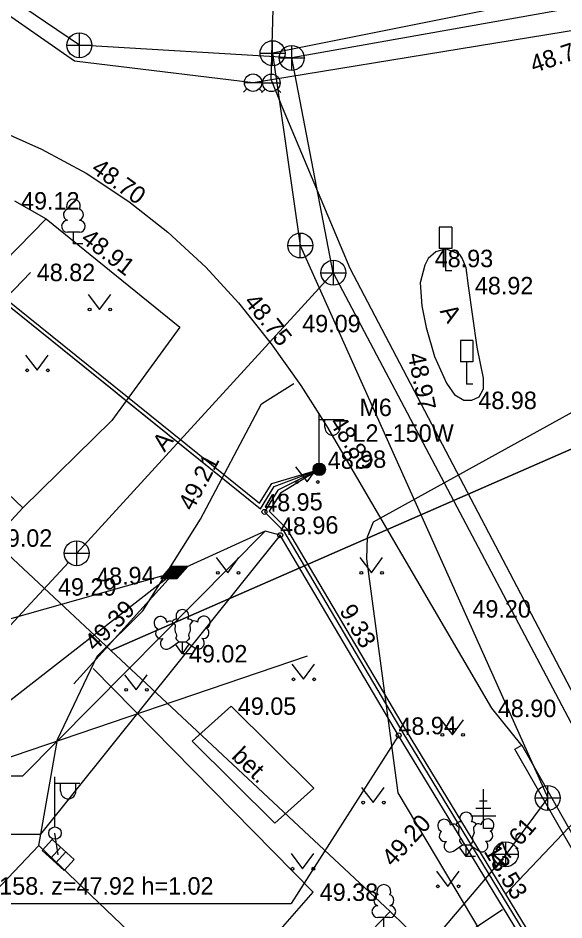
# Model space of a CAD drawing. Extents: x 641344 to 641712, y 6455640 to 6455959.
# Drawn here: x 641414.24 to 641436.12, y 6455885 to 6455921.16 of the extents above; entities that cross this region are included whole.
import ezdxf

# ---------------------------------------------------------------- set-up
doc = ezdxf.new("R2010")
doc.units = 0
for name, color, linetype in [('ABIJOONIS', 7, 'Continuous'), ('AED', 7, 'Continuous'), ('HALJASTUS', 7, 'Continuous'), ('HOONE', 7, 'Continuous'), ('JOONSIDE', 7, 'Continuous'), ('KKAEV', 7, 'Continuous'), ('KORGUS', 7, 'Continuous'), ('KTRASS', 7, 'Continuous'), ('LIIKLUS', 7, 'Continuous'), ('MPKAABEL', 7, 'Continuous'), ('PIIR', 7, 'Continuous'), ('POST', 7, 'Continuous'), ('PUU', 7, 'Continuous'), ('SKTRASS', 7, 'Continuous'), ('TEE', 7, 'Continuous'), ('TRUUP', 7, 'Continuous'), ('vaba 32', 7, 'Continuous'), ('VKAEV', 7, 'Continuous'), ('VTRASS', 7, 'Continuous')]:
    doc.layers.add(name, color=color, linetype=linetype)

msp = doc.modelspace()

# ---------------------------------------------------------------- linework, layer by layer
at = {"layer": 'ABIJOONIS'}
for p, q in [((641424.149, 6455900.592), (641414.438, 6455890.77)), ((641424.749, 6455900.425), (641415.144, 6455888.44)), ((641420.509, 6455898.925), (641413.203, 6455893.235)), ((641429.495, 6455892.396), (641425.19, 6455885.661)), ((641402.398, 6455890.77), (641414.438, 6455890.77)), ((641403.412, 6455888.44), (641415.144, 6455888.44)), ((641413.136, 6455885.661), (641425.19, 6455885.661))]:
    msp.add_line(p, q, dxfattribs=at)
for points in [[(641424.149, 6455900.592), (641424.149, 6455900.592), (641424.149, 6455900.592)], [(641424.749, 6455900.425), (641424.749, 6455900.425), (641424.749, 6455900.425)], [(641420.509, 6455898.925), (641393.801, 6455891.373), (641386.397, 6455891.373)], [(641420.509, 6455898.925), (641420.509, 6455898.925), (641420.509, 6455898.925)], [(641429.495, 6455892.396), (641429.495, 6455892.396), (641429.495, 6455892.396)], [(641433.656, 6455885.403), (641426.817, 6455880.86), (641397.054, 6455880.86)]]:
    msp.add_lwpolyline(points, dxfattribs=at)
at = {"layer": 'AED'}
msp.add_lwpolyline([(641421.96, 6455881.406), (641426.069, 6455886.106), (641417.255, 6455895.08)], dxfattribs=at)
at = {"layer": 'HALJASTUS'}
for p, q in [((641417.046, 6455910.079), (641417.51, 6455909.473)), ((641417.51, 6455909.473), (641417.955, 6455910.079)), ((641414.54, 6455907.642), (641415.003, 6455907.035)), ((641415.003, 6455907.035), (641415.449, 6455907.642)), ((641425.359, 6455903.165), (641425.823, 6455902.558)), ((641425.823, 6455902.558), (641426.268, 6455903.165)), ((641422.182, 6455899.527), (641422.646, 6455898.92)), ((641422.646, 6455898.92), (641423.091, 6455899.527)), ((641427.936, 6455899.527), (641428.4, 6455898.92)), ((641428.4, 6455898.92), (641428.845, 6455899.527)), ((641425.218, 6455895.253), (641425.682, 6455894.646)), ((641425.682, 6455894.646), (641426.127, 6455895.253)), ((641418.511, 6455894.829), (641418.975, 6455894.222)), ((641418.975, 6455894.222), (641419.42, 6455894.829)), ((641431.184, 6455893.027), (641431.647, 6455892.421)), ((641431.647, 6455892.421), (641432.093, 6455893.027)), ((641428.007, 6455890.308), (641428.47, 6455889.701)), ((641428.47, 6455889.701), (641428.916, 6455890.308)), ((641425.183, 6455887.658), (641425.646, 6455887.052)), ((641425.646, 6455887.052), (641426.092, 6455887.658)), ((641431.008, 6455886.952), (641431.471, 6455886.345)), ((641431.471, 6455886.345), (641431.917, 6455886.952))]:
    msp.add_line(p, q, dxfattribs=at)
msp.add_lwpolyline([(641412.274, 6455905.793), (641411.477, 6455907.575), (641414.733, 6455910.963)], dxfattribs=at)
for centre in [(641417.109, 6455909.473), (641417.937, 6455909.473), (641414.602, 6455907.035), (641415.431, 6455907.035), (641425.422, 6455902.558), (641426.251, 6455902.558), (641422.245, 6455898.92), (641423.074, 6455898.92), (641427.999, 6455898.92), (641428.828, 6455898.92), (641425.281, 6455894.646), (641426.109, 6455894.646), (641418.574, 6455894.222), (641419.402, 6455894.222), (641431.246, 6455892.421), (641432.075, 6455892.421), (641428.069, 6455889.701), (641428.898, 6455889.701), (641425.245, 6455887.052), (641426.074, 6455887.052), (641431.07, 6455886.345), (641431.899, 6455886.345)]:
    msp.add_circle(centre, 0.055, dxfattribs=at)
at = {"layer": 'HOONE'}
msp.add_lwpolyline([(641413.079, 6455885.9), (641415.072, 6455887.986), (641421.96, 6455881.406), (641404.792, 6455863.996), (641398.291, 6455870.42), (641413.079, 6455885.9)], dxfattribs=at)
at = {"layer": 'KKAEV'}
for p, q in [((641416.7, 6455919.57), (641416.7, 6455920.57)), ((641424.44, 6455919.25), (641424.44, 6455920.25)), ((641416.2, 6455920.07), (641417.2, 6455920.07)), ((641423.94, 6455919.75), (641424.94, 6455919.75)), ((641425.21, 6455919.06), (641425.21, 6455920.06)), ((641424.71, 6455919.56), (641425.71, 6455919.56)), ((641425.55, 6455911.54), (641425.55, 6455912.54)), ((641425.05, 6455912.04), (641426.05, 6455912.04)), ((641426.88, 6455910.45), (641426.88, 6455911.45)), ((641426.38, 6455910.95), (641427.38, 6455910.95)), ((641416.59, 6455899.2), (641416.59, 6455900.2)), ((641416.09, 6455899.7), (641417.09, 6455899.7)), ((641435.47, 6455889.39), (641435.47, 6455890.39)), ((641434.97, 6455889.89), (641435.97, 6455889.89)), ((641433.79, 6455887.13), (641433.79, 6455888.13)), ((641433.29, 6455887.63), (641434.29, 6455887.63))]:
    msp.add_line(p, q, dxfattribs=at)
for centre in [(641416.7, 6455920.07), (641424.44, 6455919.75), (641425.21, 6455919.56), (641425.55, 6455912.04), (641426.88, 6455910.95), (641416.59, 6455899.7), (641435.47, 6455889.89), (641433.79, 6455887.63)]:
    msp.add_circle(centre, 0.5, dxfattribs=at)
at = {"layer": 'KORGUS'}
for centre in [(641426.312, 6455903.062), (641424.116, 6455901.359), (641424.116, 6455901.359), (641424.749, 6455900.425), (641424.749, 6455900.425), (641420.509, 6455898.925), (641420.509, 6455898.925), (641429.495, 6455892.396), (641429.495, 6455892.396)]:
    msp.add_circle(centre, 0.1, dxfattribs=at)
at = {"layer": 'KTRASS'}
for p, q in [((641412.057, 6455894.786), (641416.258, 6455899.335)), ((641425.825, 6455895.57), (641411.293, 6455890.631))]:
    msp.add_line(p, q, dxfattribs=at)
for points in [[(641445.631, 6455923.197), (641425.21, 6455919.564), (641416.7, 6455920.071), (641408.182, 6455925.849)], [(641416.595, 6455899.7), (641426.875, 6455910.946), (641425.21, 6455919.564)], [(641426.875, 6455910.946), (641445.56, 6455875.566), (641470.342, 6455832.463), (641460.825, 6455827.017)]]:
    msp.add_lwpolyline(points, dxfattribs=at)
at = {"layer": 'LIIKLUS'}
for p, q in [((641431.12, 6455912.77), (641431.12, 6455911.92)), ((641431.62, 6455912.77), (641431.12, 6455912.77)), ((641431.62, 6455912.77), (641431.62, 6455911.92)), ((641431.62, 6455911.92), (641431.12, 6455911.92)), ((641431.37, 6455911.92), (641431.37, 6455911.02)), ((641431.62, 6455911.02), (641431.37, 6455911.02)), ((641431.97, 6455908.23), (641431.97, 6455907.38)), ((641432.47, 6455908.23), (641431.97, 6455908.23)), ((641432.47, 6455908.23), (641432.47, 6455907.38)), ((641432.47, 6455907.38), (641431.97, 6455907.38)), ((641432.22, 6455907.38), (641432.22, 6455906.48)), ((641432.47, 6455906.48), (641432.22, 6455906.48))]:
    msp.add_line(p, q, dxfattribs=at)
at = {"layer": 'MPKAABEL'}
for p, q in [((641419.961, 6455898.687), (641420.392, 6455899.177)), ((641420.327, 6455899.103), (641420.714, 6455898.796)), ((641420.344, 6455899.122), (641420.73, 6455898.815)), ((641420.36, 6455899.141), (641420.747, 6455898.834)), ((641420.377, 6455899.16), (641420.763, 6455898.852)), ((641421.045, 6455899.173), (641420.392, 6455899.177)), ((641420.395, 6455899.177), (641420.78, 6455898.871)), ((641420.435, 6455899.177), (641420.796, 6455898.89)), ((641420.476, 6455899.177), (641420.813, 6455898.909)), ((641420.516, 6455899.177), (641420.829, 6455898.928)), ((641420.557, 6455899.176), (641420.846, 6455898.946)), ((641420.597, 6455899.176), (641420.863, 6455898.965)), ((641421.045, 6455899.173), (641420.614, 6455898.682)), ((641420.638, 6455899.176), (641420.879, 6455898.984)), ((641420.678, 6455899.175), (641420.896, 6455899.003)), ((641420.719, 6455899.175), (641420.912, 6455899.022)), ((641420.759, 6455899.175), (641420.929, 6455899.04)), ((641420.8, 6455899.175), (641420.945, 6455899.059)), ((641420.84, 6455899.174), (641420.962, 6455899.078)), ((641420.881, 6455899.174), (641420.978, 6455899.097)), ((641420.922, 6455899.174), (641420.995, 6455899.116)), ((641420.962, 6455899.173), (641421.011, 6455899.134)), ((641421.003, 6455899.173), (641421.028, 6455899.153)), ((641421.043, 6455899.173), (641421.044, 6455899.172)), ((641420.509, 6455898.925), (641416.47, 6455894.46)), ((641420.013, 6455898.746), (641420.089, 6455898.686)), ((641420.03, 6455898.765), (641420.129, 6455898.686)), ((641420.046, 6455898.784), (641420.17, 6455898.685)), ((641420.063, 6455898.803), (641420.21, 6455898.685)), ((641420.079, 6455898.821), (641420.251, 6455898.685)), ((641420.096, 6455898.84), (641420.291, 6455898.685)), ((641420.112, 6455898.859), (641420.332, 6455898.684)), ((641420.129, 6455898.878), (641420.373, 6455898.684)), ((641420.145, 6455898.897), (641420.413, 6455898.684)), ((641420.162, 6455898.915), (641420.454, 6455898.683)), ((641420.178, 6455898.934), (641420.494, 6455898.683)), ((641420.195, 6455898.953), (641420.535, 6455898.683)), ((641420.211, 6455898.972), (641420.575, 6455898.683)), ((641420.228, 6455898.991), (641420.615, 6455898.683)), ((641420.244, 6455899.009), (641420.631, 6455898.702)), ((641420.261, 6455899.028), (641420.648, 6455898.721)), ((641420.277, 6455899.047), (641420.664, 6455898.74)), ((641420.294, 6455899.066), (641420.681, 6455898.758)), ((641420.31, 6455899.085), (641420.697, 6455898.777)), ((641419.961, 6455898.687), (641420.614, 6455898.682)), ((641419.98, 6455898.709), (641420.008, 6455898.686)), ((641419.996, 6455898.727), (641420.048, 6455898.686)), ((641415.854, 6455887.602), (641415.718, 6455888.48))]:
    msp.add_line(p, q, dxfattribs=at)
for points in [[(641413.861, 6455925.017), (641411.284, 6455921.653), (641407.367, 6455915.953), (641407.291, 6455915.324), (641407.652, 6455914.619), (641423.959, 6455901.485), (641424.508, 6455902.379), (641426.312, 6455903.062)], [(641413.861, 6455925.017), (641411.406, 6455921.565), (641407.511, 6455915.898), (641407.445, 6455915.352), (641407.771, 6455914.716), (641423.92, 6455901.709), (641424.407, 6455902.501), (641426.312, 6455903.062)], [(641408.654, 6455917.825), (641407.367, 6455915.953), (641407.291, 6455915.324), (641407.652, 6455914.619), (641418.212, 6455906.114)], [(641456.11, 6455819.85), (641465.19, 6455825.01), (641466.34, 6455826.24), (641466.69, 6455827.28), (641462.17, 6455834.27), (641457.12, 6455842.53), (641450.67, 6455854.02), (641445.47, 6455862.97), (641439.98, 6455872.12), (641435.04, 6455880.74), (641429.48, 6455890.1), (641428.22, 6455899.47), (641428.25, 6455900.36), (641428.48, 6455900.96), (641439.28, 6455906.92), (641446.469, 6455910.128)], [(641418.251, 6455906.083), (641423.959, 6455901.485)], [(641423.959, 6455901.485), (641424.508, 6455902.379), (641426.312, 6455903.062)], [(641426.312, 6455903.062), (641424.649, 6455902.226), (641424.116, 6455901.359), (641424.88, 6455900.596), (641429.666, 6455892.499), (641436.691, 6455880.937), (641442.284, 6455871.811), (641442.947, 6455871.496), (641444.866, 6455872.135)], [(641426.312, 6455903.062), (641424.649, 6455902.226), (641424.116, 6455901.359), (641424.88, 6455900.596), (641429.666, 6455892.499), (641436.691, 6455880.937), (641442.284, 6455871.811), (641442.947, 6455871.496), (641444.866, 6455872.135)], [(641426.312, 6455903.062), (641424.754, 6455902.111), (641424.306, 6455901.381), (641424.999, 6455900.689), (641429.795, 6455892.576), (641436.819, 6455881.015), (641442.389, 6455871.928), (641442.957, 6455871.657), (641444.866, 6455872.135)], [(641445.559, 6455860.031), (641446.142, 6455860.65), (641447.523, 6455861.082), (641447.635, 6455861.696), (641442.868, 6455870.399), (641442.145, 6455871.656), (641436.521, 6455880.833), (641429.495, 6455892.396), (641424.749, 6455900.425), (641424.149, 6455900.592), (641420.509, 6455898.925)], [(641445.559, 6455860.031), (641446.142, 6455860.65), (641447.523, 6455861.082), (641447.635, 6455861.696), (641442.868, 6455870.399), (641442.145, 6455871.656), (641436.521, 6455880.833), (641429.495, 6455892.396), (641424.749, 6455900.425), (641424.149, 6455900.592), (641420.509, 6455898.925)]]:
    msp.add_lwpolyline(points, dxfattribs=at)
at = {"layer": 'PIIR'}
for p, q in [((641417.96, 6455895.8), (641401.74, 6455910.97)), ((641401.74, 6455910.97), (641417.96, 6455895.8)), ((641440.81, 6455905.8), (641417.96, 6455895.8)), ((641417.96, 6455895.8), (641440.81, 6455905.8)), ((641429.15, 6455885.33), (641417.96, 6455895.8)), ((641417.96, 6455895.8), (641429.15, 6455885.33)), ((641407.75, 6455863.386), (641429.15, 6455885.33)), ((641429.15, 6455885.33), (641432.72, 6455881.9))]:
    msp.add_line(p, q, dxfattribs=at)
at = {"layer": 'POST'}
for p, q in [((641426.312, 6455903.312), (641426.312, 6455905.312)), ((641426.312, 6455905.062), (641427.312, 6455905.062)), ((641426.539, 6455904.741), (641426.539, 6455905.062)), ((641427.151, 6455904.741), (641427.151, 6455905.062)), ((641426.312, 6455903.062), (641426.312, 6455903.062)), ((641415.72, 6455888.73), (641415.72, 6455890.73)), ((641415.72, 6455890.48), (641416.72, 6455890.48)), ((641415.947, 6455890.159), (641415.947, 6455890.48)), ((641416.559, 6455890.159), (641416.559, 6455890.48)), ((641415.72, 6455888.48), (641415.72, 6455888.48)), ((641415.952, 6455887.912), (641415.548, 6455887.472)), ((641416.152, 6455887.728), (641415.748, 6455887.288))]:
    msp.add_line(p, q, dxfattribs=at)
msp.add_lwpolyline([(641415.611, 6455888.224), (641416.492, 6455887.417), (641416.089, 6455886.976), (641415.208, 6455887.783)], close=True, dxfattribs=at)
for centre, radius in [((641426.312, 6455903.062), 0.25), ((641426.312, 6455903.062), 0.225), ((641426.312, 6455903.062), 0.2), ((641426.312, 6455903.062), 0.175), ((641426.312, 6455903.062), 0.15), ((641426.312, 6455903.062), 0.125), ((641426.312, 6455903.062), 0.1), ((641426.312, 6455903.062), 0.075), ((641426.312, 6455903.062), 0.05), ((641426.312, 6455903.062), 0.025), ((641415.72, 6455888.48), 0.25)]:
    msp.add_circle(centre, radius, dxfattribs=at)
for centre in [(641426.845, 6455904.741), (641416.253, 6455890.159)]:
    msp.add_arc(centre, 0.306, 180, 0, dxfattribs=at)
at = {"layer": 'PUU'}
for p, q in [((641416.7, 6455912.575), (641416.22, 6455912.575)), ((641416.46, 6455912.1), (641416.46, 6455912.575)), ((641416.84, 6455912.1), (641416.46, 6455912.1)), ((641420.32, 6455895.89), (641420.68, 6455896.145)), ((641420.83, 6455895.67), (641420.555, 6455896.055)), ((641420.68, 6455896.145), (641420.975, 6455896.145)), ((641420.83, 6455895.67), (641420.83, 6455896.145)), ((641420.83, 6455895.67), (641421.1, 6455896.06)), ((641420.975, 6455896.145), (641421.335, 6455895.9)), ((641421.21, 6455895.67), (641420.83, 6455895.67)), ((641432.89, 6455888.66), (641432.89, 6455890.235)), ((641433.04, 6455889.76), (641432.74, 6455889.76)), ((641433.19, 6455889.46), (641432.59, 6455889.46)), ((641433.39, 6455889.16), (641432.39, 6455889.16)), ((641433.25, 6455888.66), (641432.89, 6455888.66)), ((641431.69, 6455887.76), (641432.05, 6455888.015)), ((641432.2, 6455887.54), (641431.925, 6455887.925)), ((641432.05, 6455888.015), (641432.345, 6455888.015)), ((641432.2, 6455887.54), (641432.2, 6455888.015)), ((641432.2, 6455887.54), (641432.47, 6455887.93)), ((641432.345, 6455888.015), (641432.705, 6455887.77)), ((641432.58, 6455887.54), (641432.2, 6455887.54)), ((641429.14, 6455885.092), (641428.66, 6455885.092)), ((641428.9, 6455884.617), (641428.9, 6455885.092))]:
    msp.add_line(p, q, dxfattribs=at)
for points in [[(641420.417, 6455896.957), (641420.52, 6455896.855), (641420.535, 6455896.825), (641420.535, 6455896.77), (641420.52, 6455896.68), (641420.52, 6455896.635), (641420.54, 6455896.555), (641420.58, 6455896.465), (641420.59, 6455896.42), (641420.585, 6455896.375), (641420.57, 6455896.31), (641420.57, 6455896.28), (641420.59, 6455896.24), (641420.615, 6455896.21), (641420.68, 6455896.145)], [(641421.234, 6455896.971), (641421.14, 6455896.855), (641421.125, 6455896.825), (641421.125, 6455896.77), (641421.14, 6455896.68), (641421.145, 6455896.635), (641421.125, 6455896.555), (641421.085, 6455896.465), (641421.075, 6455896.42), (641421.08, 6455896.375), (641421.095, 6455896.31), (641421.095, 6455896.28), (641421.075, 6455896.24), (641421.05, 6455896.21), (641420.98, 6455896.145)], [(641431.787, 6455888.827), (641431.89, 6455888.725), (641431.905, 6455888.695), (641431.905, 6455888.64), (641431.89, 6455888.55), (641431.89, 6455888.505), (641431.91, 6455888.425), (641431.95, 6455888.335), (641431.96, 6455888.29), (641431.955, 6455888.245), (641431.94, 6455888.18), (641431.94, 6455888.15), (641431.96, 6455888.11), (641431.985, 6455888.08), (641432.05, 6455888.015)], [(641432.604, 6455888.841), (641432.51, 6455888.725), (641432.495, 6455888.695), (641432.495, 6455888.64), (641432.51, 6455888.55), (641432.515, 6455888.505), (641432.495, 6455888.425), (641432.455, 6455888.335), (641432.445, 6455888.29), (641432.45, 6455888.245), (641432.465, 6455888.18), (641432.465, 6455888.15), (641432.445, 6455888.11), (641432.42, 6455888.08), (641432.35, 6455888.015)]]:
    msp.add_lwpolyline(points, dxfattribs=at)
for centre, radius, start, end in [((641416.46, 6455913.62), 0.277, 332.5799, 207.4201), ((641416.29, 6455913.273), 0.233, 109.0217, 253.1415), ((641416.63, 6455913.273), 0.233, 286.8508, 70.9859), ((641416.223, 6455912.812), 0.238, 90.0016, 269.3953), ((641416.697, 6455912.812), 0.238, 270.6047, 89.9984), ((641420.83, 6455897.19), 0.256, 90.0013, 211.0159), ((641420.83, 6455897.19), 0.256, 328.9841, 89.9987), ((641419.947, 6455896.907), 0.256, 125.5389, 246.5536), ((641419.947, 6455896.907), 0.256, 4.5218, 125.5364), ((641420.333, 6455896.774), 0.202, 65.2382, 130.7412), ((641420.593, 6455896.857), 0.202, 84.7965, 150.2995), ((641421.068, 6455896.857), 0.202, 34.3857, 95.2035), ((641421.306, 6455896.783), 0.202, 50.3173, 111.1351), ((641421.69, 6455896.923), 0.256, 55.522, 176.5367), ((641421.69, 6455896.923), 0.256, 294.5049, 55.5195), ((641419.975, 6455896.49), 0.224, 125.4667, 288.5349), ((641421.67, 6455896.505), 0.224, 252.5235, 55.5918), ((641420.184, 6455896.084), 0.237, 125.5377, 305.5366), ((641421.468, 6455896.096), 0.237, 235.5219, 55.5208), ((641431.317, 6455888.777), 0.256, 125.5389, 246.5536), ((641431.317, 6455888.777), 0.256, 4.5218, 125.5364), ((641432.2, 6455889.06), 0.256, 90.0013, 211.0159), ((641432.2, 6455889.06), 0.256, 328.9841, 89.9987), ((641433.06, 6455888.793), 0.256, 55.522, 176.5367), ((641433.06, 6455888.793), 0.256, 294.5049, 55.5195), ((641431.703, 6455888.644), 0.202, 65.2382, 130.7412), ((641431.963, 6455888.728), 0.202, 84.7965, 150.2995), ((641432.438, 6455888.728), 0.202, 34.3857, 95.2035), ((641432.676, 6455888.653), 0.202, 50.3173, 111.1351), ((641431.345, 6455888.36), 0.224, 125.4667, 288.5349), ((641433.04, 6455888.375), 0.224, 252.5235, 55.5918), ((641431.554, 6455887.954), 0.237, 125.5377, 305.5366), ((641432.838, 6455887.966), 0.237, 235.5219, 55.5208), ((641428.9, 6455886.137), 0.277, 332.5799, 207.4201), ((641428.73, 6455885.79), 0.233, 109.0217, 253.1415), ((641429.07, 6455885.79), 0.233, 286.8508, 70.9859), ((641428.663, 6455885.33), 0.238, 90.0016, 269.3953), ((641429.137, 6455885.33), 0.238, 270.6047, 89.9984)]:
    msp.add_arc(centre, radius, start, end, dxfattribs=at)
at = {"layer": 'SKTRASS'}
msp.add_lwpolyline([(641445.802, 6455924.047), (641424.435, 6455919.747), (641425.551, 6455912.044), (641435.469, 6455889.888), (641433.79, 6455887.626), (641429.436, 6455882.492)], dxfattribs=at)
at = {"layer": 'TEE'}
for p, q in [((641413.324, 6455916.729), (641415.176, 6455915.907)), ((641415.176, 6455915.907), (641416.975, 6455914.935)), ((641416.975, 6455914.935), (641418.674, 6455913.808)), ((641414.098, 6455913.832), (641415.362, 6455913.114)), ((641418.674, 6455913.808), (641420.244, 6455912.571)), ((641415.362, 6455913.114), (641420.72, 6455908.761)), ((641420.244, 6455912.571), (641421.763, 6455911.173)), ((641421.763, 6455911.173), (641423.073, 6455909.738)), ((641423.073, 6455909.738), (641424.386, 6455908.101)), ((641420.72, 6455908.761), (641417.998, 6455905.019)), ((641424.386, 6455908.101), (641425.568, 6455906.426)), ((641423.991, 6455905.691), (641425.294, 6455906.511)), ((641425.568, 6455906.426), (641426.597, 6455904.814)), ((641421.553, 6455901.066), (641423.991, 6455905.691)), ((641417.998, 6455905.019), (641414.426, 6455901.517)), ((641426.597, 6455904.814), (641433.214, 6455893.483)), ((641419.236, 6455897.393), (641421.553, 6455901.066)), ((641417.412, 6455895.574), (641419.236, 6455897.393)), ((641421.22, 6455892.169), (641422.788, 6455893.57)), ((641422.788, 6455893.57), (641426.095, 6455890.283)), ((641433.214, 6455893.483), (641434.436, 6455891.974)), ((641421.22, 6455892.169), (641424.527, 6455888.882)), ((641424.527, 6455888.882), (641426.095, 6455890.283))]:
    msp.add_line(p, q, dxfattribs=at)
for points in [[(641415.362, 6455913.114), (641409.764, 6455907.393), (641410.687, 6455906.444), (641410.772, 6455905.005), (641414.426, 6455901.517), (641413.5, 6455900.52), (641409.167, 6455904.667)], [(641432.197, 6455911.14), (641432.044, 6455911.533), (641431.941, 6455911.673), (641431.384, 6455911.908), (641430.981, 6455911.792), (641430.683, 6455911.518), (641430.545, 6455911.251), (641430.356, 6455910.538), (641430.422, 6455909.626), (641430.596, 6455908.752), (641430.927, 6455907.592), (641431.41, 6455906.519), (641431.748, 6455906.039), (641431.74, 6455906.057), (641432.108, 6455905.84), (641432.432, 6455905.832), (641432.716, 6455905.969), (641432.901, 6455906.295), (641432.899, 6455906.718), (641432.635, 6455907.97), (641432.29, 6455910.426), (641432.197, 6455911.14)], [(641415.072, 6455887.986), (641415.818, 6455892.227), (641417.412, 6455895.574)]]:
    msp.add_lwpolyline(points, dxfattribs=at)
at = {"layer": 'TRUUP'}
msp.add_lwpolyline([(641434.151, 6455891.842), (641434.43, 6455892.008), (641436.887, 6455887.664), (641436.624, 6455887.522)], close=True, dxfattribs=at)
at = {"layer": 'vaba 32'}
msp.add_lwpolyline([(641433.809, 6455886.062), (641437.836, 6455890.304), (641449.378, 6455890.292)], dxfattribs=at)
at = {"layer": 'VKAEV'}
for p, q in [((641423.413, 6455918.323), (641423.273, 6455918.183)), ((641423.31, 6455918.57), (641424.01, 6455918.57)), ((641423.907, 6455918.323), (641424.047, 6455918.183)), ((641424.143, 6455918.313), (641424.003, 6455918.173)), ((641424.04, 6455918.56), (641424.74, 6455918.56)), ((641424.637, 6455918.313), (641424.777, 6455918.173))]:
    msp.add_line(p, q, dxfattribs=at)
for centre in [(641423.66, 6455918.57), (641424.39, 6455918.56)]:
    msp.add_circle(centre, 0.35, dxfattribs=at)
at = {"layer": 'VTRASS'}
msp.add_line((641424.382, 6455918.687), (641424.653, 6455928.167), dxfattribs=at)
for points in [[(641407.688, 6455925.586), (641416.504, 6455919.447), (641423.662, 6455918.569), (641441.652, 6455921.519), (641444.931, 6455921.915), (641445.709, 6455921.973)], [(641424.382, 6455918.687), (641424.825, 6455917.582), (641427.544, 6455911.129), (641446.073, 6455875.788), (641471.583, 6455831.306), (641481.277, 6455815.523), (641473.684, 6455811.242)]]:
    msp.add_lwpolyline(points, dxfattribs=at)

# ---------------------------------------------------------------- texts
at = {"layer": 'ABIJOONIS'}
msp.add_text('158. z=47.92 h=1.02', height=0.7, dxfattribs=at).set_placement((641413.486, 6455886.011))
at = {"layer": 'JOONSIDE'}
for s, rotation, p in [('9.33', 300.5873, (641427.1, 6455897.396)), ('13.53', 301.2838, (641432.886, 6455887.751))]:
    msp.add_text(s, height=0.7, rotation=rotation, dxfattribs=at).set_placement(p)
at = {"layer": 'KORGUS'}
for s, height, rotation, p in [(' 48.72', 0.7, 18.297, (641434.66, 6455918.87)), (' 48.70', 0.6999, 324.1272, (641416.92, 6455915.17)), (' 48.91', 0.7, 322.1675, (641416.51, 6455912.38)), (' 48.75', 0.7, 308.7323, (641423.1, 6455909.97)), (' 48.97', 0.7, 281.5221, (641429.8, 6455907.93)), (' 48.80', 0.7, 302.5667, (641426.56, 6455905.15)), ('48.98', 0.7, 1.7264, (641426.662, 6455903.062)), (' 49.21', 0.7, 62.2047, (641421.12, 6455901.13)), ('48.95', 0.7, 1.7264, (641424.116, 6455901.359)), ('48.96', 0.7, 1.7264, (641424.749, 6455900.425)), ('48.94', 0.7, 1.7264, (641417.381, 6455898.409)), (' 49.39', 0.6999, 44.9214, (641417.14, 6455895.55)), ('48.94', 0.7, 1.7264, (641429.495, 6455892.396)), (' 49.20', 0.7, 47.7263, (641429.09, 6455886.9)), (' 47.61', 0.7, 48.9473, (641433.34, 6455886.75))]:
    msp.add_text(s, height=height, rotation=rotation, dxfattribs=at).set_placement(p)
for s, p in [(' 49.12', (641414.1, 6455913.48)), (' 48.93', (641430.68, 6455911.17)), (' 48.82', (641414.73, 6455910.61)), (' 48.92', (641432.29, 6455910.08)), (' 49.09', (641425.37, 6455908.56)), (' 48.98', (641432.43, 6455905.48)), (' 49.02', (641413.01, 6455899.96)), (' 49.29', (641415.58, 6455898)), (' 49.20', (641432.19, 6455897.12)), (' 49.02', (641420.83, 6455895.32)), (' 49.05', (641422.79, 6455893.22)), (' 48.90', (641433.21, 6455893.13)), (' 49.38', (641426.07, 6455885.76))]:
    msp.add_text(s, height=0.7, dxfattribs=at).set_placement(p)
at = {"layer": 'TEE'}
for s, rotation, p in [('A', 302.9052, (641431.13, 6455909.4)), ('A', 51.1155, (641420.11, 6455903.73)), ('bet.', 315.9878, (641422.76, 6455891.51))]:
    msp.add_text(s, height=0.7, rotation=rotation, dxfattribs=at).set_placement(p)
at = {"layer": 'vaba 32'}
for s, p in [('M6', (641427.923, 6455905.199)), ('L2 -150W', (641427.645, 6455904.168))]:
    msp.add_text(s, height=0.7, dxfattribs=at).set_placement(p)

doc.saveas('drawing.dxf')
